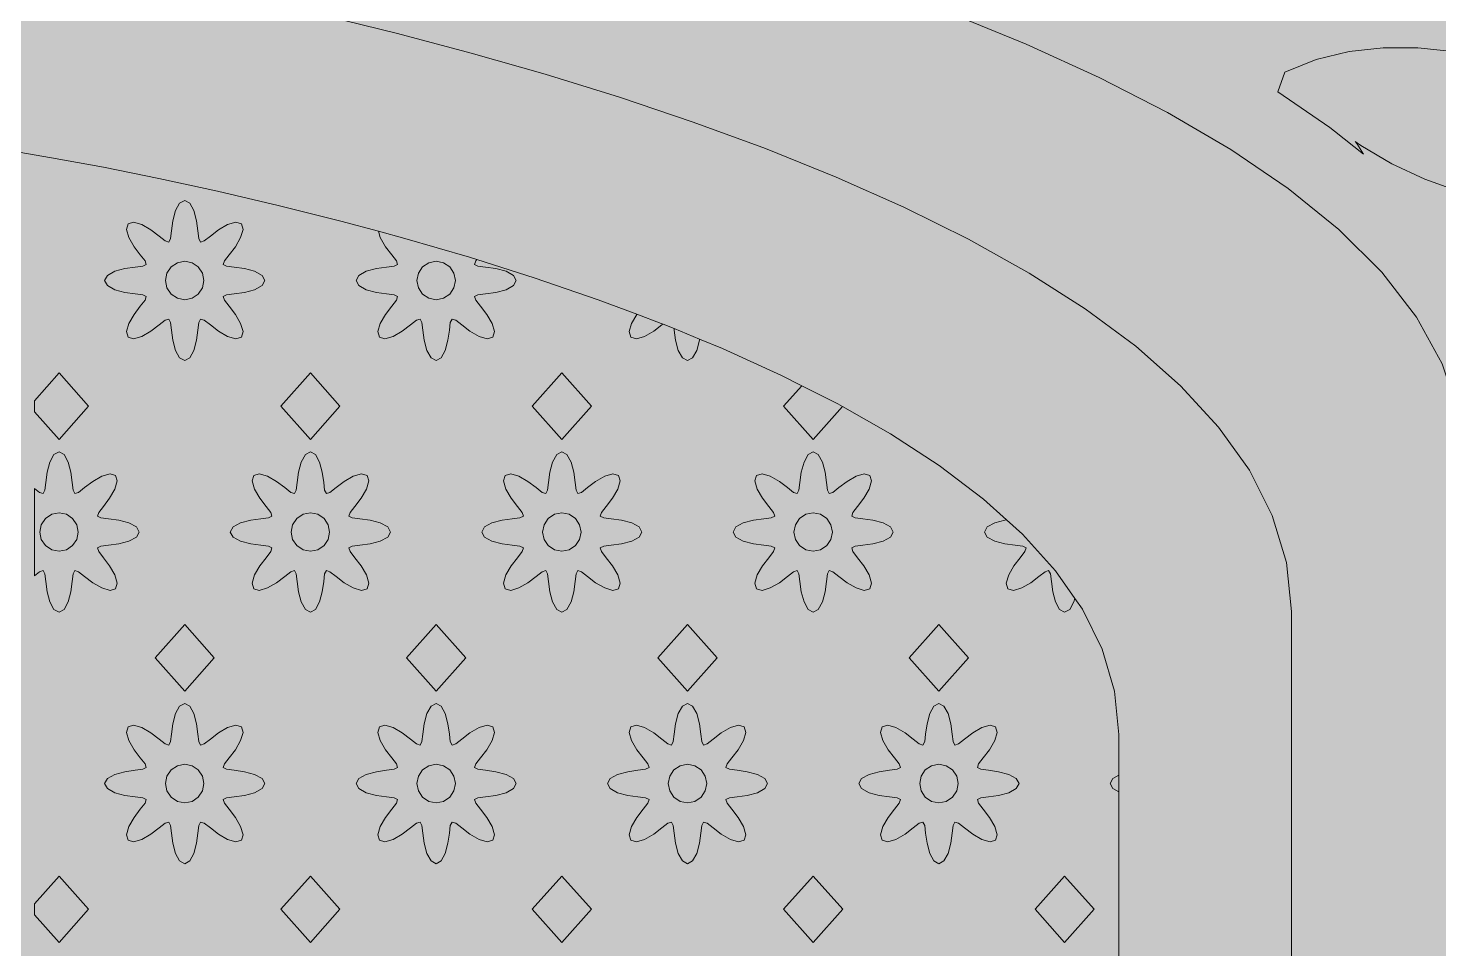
# Model space of a CAD drawing. Header units: millimetres. Extents: x -2000 to 16000, y -1200 to 12411.
# Drawn here: x 3019 to 3893, y 5074 to 5643 of the extents above; entities that cross this region are included whole.
import ezdxf

# ---------------------------------------------------------------- set-up
doc = ezdxf.new("R2010")
doc.units = ezdxf.units.MM
for name, color, linetype, lineweight, true_color in [('00_WHITE_BACKGROUND', 7, 'Continuous', 18, 0xffffff), ('03_FRAMES_DOORS', 7, 'Continuous', 18, 0x000000), ('06_ORNAMENT', 7, 'Continuous', 18, 0x000000)]:
    doc.layers.add(name, color=color, linetype=linetype, lineweight=lineweight, true_color=true_color)

msp = doc.modelspace()

# ---------------------------------------------------------------- linework, layer by layer
at = {"layer": '00_WHITE_BACKGROUND', "lineweight": 18, "true_color": 0xffffff}
msp.add_solid([(-2000, -1200), (16000, -1200), (-2000, 12410.687), (16000, 12410.687)], dxfattribs=at)
at = {"layer": '03_FRAMES_DOORS', "color": 7, "lineweight": 18, "true_color": 0x000000}
for points in [[(3801.5267, 4473.2824), (3908.3969, 4473.2824), (3908.3969, 5374.0458), (3904.9771, 5405.4809), (3895.0534, 5435.6794), (3879.0687, 5464.6565), (3857.5267, 5492.3969), (3830.855, 5518.916), (3799.5573, 5544.229), (3764.0763, 5568.3511), (3724.9008, 5591.2672), (3682.4885, 5613.0076), (3637.313, 5633.5573), (3589.8321, 5652.9313), (3540.5344, 5671.145), (3489.8779, 5688.1985), (3438.3359, 5704.1069), (3386.3664, 5718.8702), (3334.4427, 5732.5038), (3283.0382, 5744.9924), (3232.626, 5756.3664), (3183.6641, 5766.6412), (3136.626, 5775.8015), (3096.7481, 5782.9924)], [(3801.5267, 4473.2824), (3801.5267, 5282.4427), (3798.5038, 5312.7634), (3789.7099, 5341.8779), (3775.5725, 5369.8168), (3756.4885, 5396.5649), (3732.8855, 5422.1374), (3705.1756, 5446.5496), (3673.771, 5469.8015), (3639.084, 5491.9084), (3601.542, 5512.8702), (3561.542, 5532.687), (3519.5267, 5551.374), (3475.8779, 5568.9313), (3431.0382, 5585.374), (3385.4046, 5600.7176), (3339.3893, 5614.9466), (3293.4351, 5628.0916), (3247.9389, 5640.1374), (3203.2977, 5651.1145), (3159.9542, 5661.0076), (3118.3206, 5669.8473), (3078.7939, 5677.6183), (3069.0687, 5679.3893)], [(3235.9847, 5517.8015), (3212.8244, 5524.0611), (3173.9847, 5533.8168), (3136.2595, 5542.6107), (3100.0153, 5550.4733), (3065.6183, 5557.374), (3033.4198, 5563.3435), (3003.8015, 5568.3969), (2977.0992, 5572.5191), (2950.3969, 5568.3969), (2920.7786, 5563.3435), (2888.5802, 5557.374), (2854.1832, 5550.4733), (2817.9389, 5542.6107), (2780.2137, 5533.8168), (2741.374, 5524.0611), (2701.771, 5513.3435), (2679.0687, 5506.7176), (2661.771, 5501.6641)], [(3292.4275, 5501.6641), (3252.4275, 5513.3435)], [(3396.1832, 5466.3969), (3372.1832, 5475.3893), (3332.4733, 5489.0229), (3296.9771, 5500.229)], [(3498.3664, 5422.1679), (3485.7863, 5428.5344), (3449.2061, 5445.145), (3434.9313, 5451.0229), (3419.145, 5457.5115), (3412.3053, 5460.3206), (3411.2214, 5460.7634)], [(3694.6565, 5180.9924), (3694.6565, 5206.1069), (3692.0305, 5233.0534), (3684.3817, 5258.9466), (3672.0611, 5283.771), (3667.3588, 5290.5038), (3655.4504, 5307.542), (3634.916, 5330.2901), (3625.1603, 5339.0534), (3610.7939, 5351.9847), (3583.4656, 5372.6565), (3553.2672, 5392.3053), (3523.5267, 5409.2519)], [(3694.6565, 5055.6336), (3694.6565, 5170.6718)]]:
    msp.add_lwpolyline(points, dxfattribs=at)
at = {"layer": '06_ORNAMENT', "color": 7, "lineweight": 18, "true_color": 0x000000}
for points in [[(3901.6031, 5628.9924), (3879.8626, 5631.3282), (3858.3359, 5631.4046), (3837.2824, 5629.0534), (3816.9466, 5624.0458), (3797.5573, 5616.1985), (3793.084, 5604.0153), (3825.2977, 5582.1221), (3828.3511, 5579.8473), (3846.1527, 5565.4656), (3842.1069, 5572.1527), (3841.1603, 5573.3893), (3844.626, 5570.8092), (3863.8168, 5559.4962), (3884.2137, 5550.0153), (3905.4809, 5542.3359)], [(3252.4275, 5513.3435), (3235.9847, 5517.8015), (3237.1145, 5513.8626), (3240.3969, 5508.229), (3244.2595, 5503.1603), (3247.1908, 5499.4046), (3247.9237, 5497.1603), (3245.8168, 5496.0916), (3241.084, 5495.4962), (3234.7634, 5494.6412), (3228.458, 5492.9771), (3223.8321, 5490.4275), (3222.1374, 5487.2824), (3223.8321, 5484.1374), (3228.458, 5481.5878), (3234.7634, 5479.9237), (3241.084, 5479.0534), (3245.8168, 5478.4733), (3247.9237, 5477.4046), (3247.1908, 5475.1603), (3244.2595, 5471.4046), (3240.3969, 5466.3359), (3237.1145, 5460.7023), (3235.6489, 5455.6183), (3236.6718, 5452.1985), (3240.0916, 5451.1756), (3245.1756, 5452.6412), (3250.8092, 5455.9237), (3255.8779, 5459.771), (3259.6336, 5462.7023), (3261.8779, 5463.4351), (3262.9466, 5461.3435), (3263.542, 5456.6107), (3264.3969, 5450.2901), (3266.0611, 5443.9847), (3268.6107, 5439.3588), (3271.7557, 5437.6641), (3274.9008, 5439.3588), (3277.4504, 5443.9847), (3279.1145, 5450.2901), (3279.9695, 5456.6107), (3280.5649, 5461.3435), (3281.6336, 5463.4351), (3283.8779, 5462.7023), (3287.6336, 5459.771), (3292.7023, 5455.9237), (3298.3359, 5452.6412), (3303.4198, 5451.1756), (3306.8397, 5452.1985), (3307.8626, 5455.6183), (3306.3969, 5460.7023), (3303.1145, 5466.3359), (3299.2519, 5471.4046), (3296.3206, 5475.1603), (3295.5878, 5477.4046), (3297.6947, 5478.4733), (3302.4275, 5479.0534), (3308.7481, 5479.9237), (3315.0534, 5481.5878), (3319.6794, 5484.1374), (3321.374, 5487.2824), (3319.6794, 5490.4275), (3315.0534, 5492.9771), (3308.7481, 5494.6412), (3302.4275, 5495.4962), (3297.6947, 5496.0916), (3295.5878, 5497.1603), (3296.3206, 5499.4046), (3296.9771, 5500.229), (3292.4275, 5501.6641)], [(3411.2214, 5460.7634), (3396.1832, 5466.3969), (3396.1221, 5466.3359), (3392.8397, 5460.7023), (3391.374, 5455.6183), (3392.3969, 5452.1985), (3395.8168, 5451.1756), (3400.9008, 5452.6412), (3406.5344, 5455.9237), (3411.6031, 5459.771), (3412.3053, 5460.3206)], [(3419.145, 5457.5115), (3419.2672, 5456.6107), (3420.1221, 5450.2901), (3421.7863, 5443.9847), (3424.3359, 5439.3588), (3427.4809, 5437.6641), (3430.626, 5439.3588), (3433.1756, 5443.9847), (3434.8397, 5450.2901), (3434.9313, 5451.0229)], [(3625.1603, 5339.0534), (3624.0763, 5338.916), (3617.771, 5337.2519), (3613.145, 5334.7023), (3611.4504, 5331.5573), (3613.145, 5328.4122), (3617.771, 5325.8626), (3624.0763, 5324.1985), (3630.3969, 5323.3282), (3635.1298, 5322.7481), (3637.2366, 5321.6794), (3636.5038, 5319.4351), (3633.5725, 5315.6794), (3629.7099, 5310.6107), (3626.4275, 5304.9771), (3624.9618, 5299.8931), (3625.9847, 5296.4733), (3629.4046, 5295.4504), (3634.4885, 5296.916), (3640.1221, 5300.1985), (3645.1908, 5304.0458), (3648.9466, 5306.9771), (3651.1908, 5307.7099), (3652.2595, 5305.6183), (3652.855, 5300.8855), (3653.7099, 5294.5649), (3655.374, 5288.2595), (3657.9237, 5283.6336), (3661.0687, 5281.9389), (3664.2137, 5283.6336), (3666.7634, 5288.2595), (3667.3588, 5290.5038)]]:
    msp.add_lwpolyline(points, dxfattribs=at)
for points in [[(3066.4122, 5487.2824), (3068.1069, 5484.1374), (3072.7328, 5481.5878), (3079.0382, 5479.9237), (3085.3588, 5479.0534), (3090.0916, 5478.4733), (3092.1985, 5477.4046), (3091.4656, 5475.1603), (3088.5344, 5471.4046), (3084.6718, 5466.3359), (3081.3893, 5460.7023), (3079.9237, 5455.6183), (3080.9466, 5452.1985), (3084.3664, 5451.1756), (3089.4504, 5452.6412), (3095.084, 5455.9237), (3100.1527, 5459.771), (3103.9084, 5462.7023), (3106.1527, 5463.4351), (3107.2214, 5461.3435), (3107.8168, 5456.6107), (3108.6718, 5450.2901), (3110.3359, 5443.9847), (3112.8855, 5439.3588), (3116.0305, 5437.6641), (3119.1756, 5439.3588), (3121.7252, 5443.9847), (3123.3893, 5450.2901), (3124.2443, 5456.6107), (3124.8397, 5461.3435), (3125.9084, 5463.4351), (3128.1527, 5462.7023), (3131.9084, 5459.771), (3136.9771, 5455.9237), (3142.6107, 5452.6412), (3147.6947, 5451.1756), (3151.1145, 5452.1985), (3152.1374, 5455.6183), (3150.6718, 5460.7023), (3147.3893, 5466.3359), (3143.5267, 5471.4046), (3140.5954, 5475.1603), (3139.8626, 5477.4046), (3141.9695, 5478.4733), (3146.7023, 5479.0534), (3153.0229, 5479.9237), (3159.3282, 5481.5878), (3163.9542, 5484.1374), (3165.6489, 5487.2824), (3163.9542, 5490.4275), (3159.3282, 5492.9771), (3153.0229, 5494.6412), (3146.7023, 5495.4962), (3141.9695, 5496.0916), (3139.8626, 5497.1603), (3140.5954, 5499.4046), (3143.5267, 5503.1603), (3147.3893, 5508.229), (3150.6718, 5513.8626), (3152.1374, 5518.9466), (3151.1145, 5522.3664), (3147.6947, 5523.3893), (3142.6107, 5521.9237), (3136.9771, 5518.6412), (3131.9084, 5514.7786), (3128.1527, 5511.8473), (3125.9084, 5511.1145), (3124.8397, 5513.2214), (3124.2443, 5517.9542), (3123.3893, 5524.2595), (3121.7252, 5530.5649), (3119.1756, 5535.2061), (3116.0305, 5536.9008), (3112.8855, 5535.2061), (3110.3359, 5530.5649), (3108.6718, 5524.2595), (3107.8168, 5517.9542), (3107.2214, 5513.2214), (3106.1527, 5511.1145), (3103.9084, 5511.8473), (3100.1527, 5514.7786), (3095.084, 5518.6412), (3089.4504, 5521.9237), (3084.3664, 5523.3893), (3080.9466, 5522.3664), (3079.9237, 5518.9466), (3081.3893, 5513.8626), (3084.6718, 5508.229), (3088.5344, 5503.1603), (3091.4656, 5499.4046), (3092.1985, 5497.1603), (3090.0916, 5496.0916), (3085.3588, 5495.4962), (3079.0382, 5494.6412), (3072.7328, 5492.9771), (3068.1069, 5490.4275)], [(3104.1221, 5487.2824), (3105.0229, 5482.7176), (3107.6031, 5478.855), (3111.4809, 5476.2748), (3116.0305, 5475.374), (3120.5802, 5476.2748), (3124.458, 5478.855), (3127.0382, 5482.7176), (3127.9389, 5487.2824), (3127.0382, 5491.8321), (3124.458, 5495.6947), (3120.5802, 5498.2748), (3116.0305, 5499.1908), (3111.4809, 5498.2748), (3107.6031, 5495.6947), (3105.0229, 5491.8321)], [(3259.8473, 5487.2824), (3260.7481, 5482.7176), (3263.3282, 5478.855), (3267.2061, 5476.2748), (3271.7557, 5475.374), (3276.3053, 5476.2748), (3280.1832, 5478.855), (3282.7634, 5482.7176), (3283.6641, 5487.2824), (3282.7634, 5491.8321), (3280.1832, 5495.6947), (3276.3053, 5498.2748), (3271.7557, 5499.1908), (3267.2061, 5498.2748), (3263.3282, 5495.6947), (3260.7481, 5491.8321)], [(3022.9008, 5412.855), (3022.9008, 5405.9847), (3038.1679, 5388.8092), (3056.4885, 5409.4198), (3038.1679, 5430.0305)], [(3175.5725, 5409.4198), (3193.8931, 5388.8092), (3212.2137, 5409.4198), (3193.8931, 5430.0305)], [(3331.2977, 5409.4198), (3349.6183, 5388.8092), (3367.9389, 5409.4198), (3349.6183, 5430.0305)], [(3487.0229, 5409.4198), (3505.3435, 5388.8092), (3523.5267, 5409.2519), (3520.5954, 5410.9313), (3498.3664, 5422.1679)], [(3022.9008, 5358.5802), (3022.9008, 5304.5344), (3026.0458, 5306.9771), (3028.2901, 5307.7099), (3029.3588, 5305.6183), (3029.9542, 5300.8855), (3030.8092, 5294.5649), (3032.4733, 5288.2595), (3035.0229, 5283.6336), (3038.1679, 5281.9389), (3041.313, 5283.6336), (3043.8626, 5288.2595), (3045.5267, 5294.5649), (3046.3817, 5300.8855), (3046.9771, 5305.6183), (3048.0458, 5307.7099), (3050.2901, 5306.9771), (3054.0458, 5304.0458), (3059.1145, 5300.1985), (3064.7481, 5296.916), (3069.8321, 5295.4504), (3073.2519, 5296.4733), (3074.2748, 5299.8931), (3072.8092, 5304.9771), (3069.5267, 5310.6107), (3065.6641, 5315.6794), (3062.7328, 5319.4351), (3062, 5321.6794), (3064.1069, 5322.7481), (3068.8397, 5323.3282), (3075.1603, 5324.1985), (3081.4656, 5325.8626), (3086.0916, 5328.4122), (3087.7863, 5331.5573), (3086.0916, 5334.7023), (3081.4656, 5337.2519), (3075.1603, 5338.916), (3068.8397, 5339.771), (3064.1069, 5340.3664), (3062, 5341.4351), (3062.7328, 5343.6794), (3065.6641, 5347.4351), (3069.5267, 5352.5038), (3072.8092, 5358.1374), (3074.2748, 5363.2214), (3073.2519, 5366.6412), (3069.8321, 5367.6641), (3064.7481, 5366.1985), (3059.1145, 5362.916), (3054.0458, 5359.0534), (3050.2901, 5356.1221), (3048.0458, 5355.3893), (3046.9771, 5357.4962), (3046.3817, 5362.229), (3045.5267, 5368.5344), (3043.8626, 5374.8397), (3041.313, 5379.4809), (3038.1679, 5381.1756), (3035.0229, 5379.4809), (3032.4733, 5374.8397), (3030.8092, 5368.5344), (3029.9542, 5362.229), (3029.3588, 5357.4962), (3028.2901, 5355.3893), (3026.0458, 5356.1221)], [(3144.2748, 5331.5573), (3145.9695, 5328.4122), (3150.5954, 5325.8626), (3156.9008, 5324.1985), (3163.2214, 5323.3282), (3167.9542, 5322.7481), (3170.0611, 5321.6794), (3169.3282, 5319.4351), (3166.3969, 5315.6794), (3162.5344, 5310.6107), (3159.2519, 5304.9771), (3157.7863, 5299.8931), (3158.8092, 5296.4733), (3162.229, 5295.4504), (3167.313, 5296.916), (3172.9466, 5300.1985), (3178.0153, 5304.0458), (3181.771, 5306.9771), (3184.0153, 5307.7099), (3185.084, 5305.6183), (3185.6794, 5300.8855), (3186.5344, 5294.5649), (3188.1985, 5288.2595), (3190.7481, 5283.6336), (3193.8931, 5281.9389), (3197.0382, 5283.6336), (3199.5878, 5288.2595), (3201.2519, 5294.5649), (3202.1069, 5300.8855), (3202.7023, 5305.6183), (3203.771, 5307.7099), (3206.0153, 5306.9771), (3209.771, 5304.0458), (3214.8397, 5300.1985), (3220.4733, 5296.916), (3225.5573, 5295.4504), (3228.9771, 5296.4733), (3230, 5299.8931), (3228.5344, 5304.9771), (3225.2519, 5310.6107), (3221.3893, 5315.6794), (3218.458, 5319.4351), (3217.7252, 5321.6794), (3219.8321, 5322.7481), (3224.5649, 5323.3282), (3230.8855, 5324.1985), (3237.1908, 5325.8626), (3241.8168, 5328.4122), (3243.5115, 5331.5573), (3241.8168, 5334.7023), (3237.1908, 5337.2519), (3230.8855, 5338.916), (3224.5649, 5339.771), (3219.8321, 5340.3664), (3217.7252, 5341.4351), (3218.458, 5343.6794), (3221.3893, 5347.4351), (3225.2519, 5352.5038), (3228.5344, 5358.1374), (3230, 5363.2214), (3228.9771, 5366.6412), (3225.5573, 5367.6641), (3220.4733, 5366.1985), (3214.8397, 5362.916), (3209.771, 5359.0534), (3206.0153, 5356.1221), (3203.771, 5355.3893), (3202.7023, 5357.4962), (3202.1069, 5362.229), (3201.2519, 5368.5344), (3199.5878, 5374.8397), (3197.0382, 5379.4809), (3193.8931, 5381.1756), (3190.7481, 5379.4809), (3188.1985, 5374.8397), (3186.5344, 5368.5344), (3185.6794, 5362.229), (3185.084, 5357.4962), (3184.0153, 5355.3893), (3181.771, 5356.1221), (3178.0153, 5359.0534), (3172.9466, 5362.916), (3167.313, 5366.1985), (3162.229, 5367.6641), (3158.8092, 5366.6412), (3157.7863, 5363.2214), (3159.2519, 5358.1374), (3162.5344, 5352.5038), (3166.3969, 5347.4351), (3169.3282, 5343.6794), (3170.0611, 5341.4351), (3167.9542, 5340.3664), (3163.2214, 5339.771), (3156.9008, 5338.916), (3150.5954, 5337.2519), (3145.9695, 5334.7023)], [(3300, 5331.5573), (3301.6947, 5328.4122), (3306.3206, 5325.8626), (3312.626, 5324.1985), (3318.9466, 5323.3282), (3323.6794, 5322.7481), (3325.7863, 5321.6794), (3325.0534, 5319.4351), (3322.1221, 5315.6794), (3318.2595, 5310.6107), (3314.9771, 5304.9771), (3313.5115, 5299.8931), (3314.5344, 5296.4733), (3317.9542, 5295.4504), (3323.0382, 5296.916), (3328.6718, 5300.1985), (3333.7405, 5304.0458), (3337.4962, 5306.9771), (3339.7405, 5307.7099), (3340.8092, 5305.6183), (3341.4046, 5300.8855), (3342.2595, 5294.5649), (3343.9237, 5288.2595), (3346.4733, 5283.6336), (3349.6183, 5281.9389), (3352.7634, 5283.6336), (3355.313, 5288.2595), (3356.9771, 5294.5649), (3357.8321, 5300.8855), (3358.4275, 5305.6183), (3359.4962, 5307.7099), (3361.7405, 5306.9771), (3365.4962, 5304.0458), (3370.5649, 5300.1985), (3376.1985, 5296.916), (3381.2824, 5295.4504), (3384.7023, 5296.4733), (3385.7252, 5299.8931), (3384.2595, 5304.9771), (3380.9771, 5310.6107), (3377.1145, 5315.6794), (3374.1832, 5319.4351), (3373.4504, 5321.6794), (3375.5573, 5322.7481), (3380.2901, 5323.3282), (3386.6107, 5324.1985), (3392.916, 5325.8626), (3397.542, 5328.4122), (3399.2366, 5331.5573), (3397.542, 5334.7023), (3392.916, 5337.2519), (3386.6107, 5338.916), (3380.2901, 5339.771), (3375.5573, 5340.3664), (3373.4504, 5341.4351), (3374.1832, 5343.6794), (3377.1145, 5347.4351), (3380.9771, 5352.5038), (3384.2595, 5358.1374), (3385.7252, 5363.2214), (3384.7023, 5366.6412), (3381.2824, 5367.6641), (3376.1985, 5366.1985), (3370.5649, 5362.916), (3365.4962, 5359.0534), (3361.7405, 5356.1221), (3359.4962, 5355.3893), (3358.4275, 5357.4962), (3357.8321, 5362.229), (3356.9771, 5368.5344), (3355.313, 5374.8397), (3352.7634, 5379.4809), (3349.6183, 5381.1756), (3346.4733, 5379.4809), (3343.9237, 5374.8397), (3342.2595, 5368.5344), (3341.4046, 5362.229), (3340.8092, 5357.4962), (3339.7405, 5355.3893), (3337.4962, 5356.1221), (3333.7405, 5359.0534), (3328.6718, 5362.916), (3323.0382, 5366.1985), (3317.9542, 5367.6641), (3314.5344, 5366.6412), (3313.5115, 5363.2214), (3314.9771, 5358.1374), (3318.2595, 5352.5038), (3322.1221, 5347.4351), (3325.0534, 5343.6794), (3325.7863, 5341.4351), (3323.6794, 5340.3664), (3318.9466, 5339.771), (3312.626, 5338.916), (3306.3206, 5337.2519), (3301.6947, 5334.7023)], [(3455.7252, 5331.5573), (3457.4198, 5328.4122), (3462.0458, 5325.8626), (3468.3511, 5324.1985), (3474.6718, 5323.3282), (3479.4046, 5322.7481), (3481.5115, 5321.6794), (3480.7786, 5319.4351), (3477.8473, 5315.6794), (3473.9847, 5310.6107), (3470.7023, 5304.9771), (3469.2366, 5299.8931), (3470.2595, 5296.4733), (3473.6794, 5295.4504), (3478.7634, 5296.916), (3484.3969, 5300.1985), (3489.4656, 5304.0458), (3493.2214, 5306.9771), (3495.4656, 5307.7099), (3496.5344, 5305.6183), (3497.1298, 5300.8855), (3497.9847, 5294.5649), (3499.6489, 5288.2595), (3502.1985, 5283.6336), (3505.3435, 5281.9389), (3508.4885, 5283.6336), (3511.0382, 5288.2595), (3512.7023, 5294.5649), (3513.5573, 5300.8855), (3514.1527, 5305.6183), (3515.2214, 5307.7099), (3517.4656, 5306.9771), (3521.2214, 5304.0458), (3526.2901, 5300.1985), (3531.9237, 5296.916), (3537.0076, 5295.4504), (3540.4275, 5296.4733), (3541.4504, 5299.8931), (3539.9847, 5304.9771), (3536.7023, 5310.6107), (3532.8397, 5315.6794), (3529.9084, 5319.4351), (3529.1756, 5321.6794), (3531.2824, 5322.7481), (3536.0153, 5323.3282), (3542.3359, 5324.1985), (3548.6412, 5325.8626), (3553.2672, 5328.4122), (3554.9618, 5331.5573), (3553.2672, 5334.7023), (3548.6412, 5337.2519), (3542.3359, 5338.916), (3536.0153, 5339.771), (3531.2824, 5340.3664), (3529.1756, 5341.4351), (3529.9084, 5343.6794), (3532.8397, 5347.4351), (3536.7023, 5352.5038), (3539.9847, 5358.1374), (3541.4504, 5363.2214), (3540.4275, 5366.6412), (3537.0076, 5367.6641), (3531.9237, 5366.1985), (3526.2901, 5362.916), (3521.2214, 5359.0534), (3517.4656, 5356.1221), (3515.2214, 5355.3893), (3514.1527, 5357.4962), (3513.5573, 5362.229), (3512.7023, 5368.5344), (3511.0382, 5374.8397), (3508.4885, 5379.4809), (3505.3435, 5381.1756), (3502.1985, 5379.4809), (3499.6489, 5374.8397), (3497.9847, 5368.5344), (3497.1298, 5362.229), (3496.5344, 5357.4962), (3495.4656, 5355.3893), (3493.2214, 5356.1221), (3489.4656, 5359.0534), (3484.3969, 5362.916), (3478.7634, 5366.1985), (3473.6794, 5367.6641), (3470.2595, 5366.6412), (3469.2366, 5363.2214), (3470.7023, 5358.1374), (3473.9847, 5352.5038), (3477.8473, 5347.4351), (3480.7786, 5343.6794), (3481.5115, 5341.4351), (3479.4046, 5340.3664), (3474.6718, 5339.771), (3468.3511, 5338.916), (3462.0458, 5337.2519), (3457.4198, 5334.7023)], [(3026.2595, 5331.5573), (3027.1603, 5326.9924), (3029.7405, 5323.1298), (3033.6183, 5320.5496), (3038.1679, 5319.6489), (3042.7176, 5320.5496), (3046.5954, 5323.1298), (3049.1756, 5326.9924), (3050.0763, 5331.5573), (3049.1756, 5336.1069), (3046.5954, 5339.9695), (3042.7176, 5342.5496), (3038.1679, 5343.4656), (3033.6183, 5342.5496), (3029.7405, 5339.9695), (3027.1603, 5336.1069)], [(3181.9847, 5331.5573), (3182.8855, 5326.9924), (3185.4656, 5323.1298), (3189.3435, 5320.5496), (3193.8931, 5319.6489), (3198.4427, 5320.5496), (3202.3206, 5323.1298), (3204.9008, 5326.9924), (3205.8015, 5331.5573), (3204.9008, 5336.1069), (3202.3206, 5339.9695), (3198.4427, 5342.5496), (3193.8931, 5343.4656), (3189.3435, 5342.5496), (3185.4656, 5339.9695), (3182.8855, 5336.1069)], [(3337.7099, 5331.5573), (3338.6107, 5326.9924), (3341.1908, 5323.1298), (3345.0687, 5320.5496), (3349.6183, 5319.6489), (3354.1679, 5320.5496), (3358.0458, 5323.1298), (3360.626, 5326.9924), (3361.5267, 5331.5573), (3360.626, 5336.1069), (3358.0458, 5339.9695), (3354.1679, 5342.5496), (3349.6183, 5343.4656), (3345.0687, 5342.5496), (3341.1908, 5339.9695), (3338.6107, 5336.1069)], [(3493.4351, 5331.5573), (3494.3359, 5326.9924), (3496.916, 5323.1298), (3500.7939, 5320.5496), (3505.3435, 5319.6489), (3509.8931, 5320.5496), (3513.771, 5323.1298), (3516.3511, 5326.9924), (3517.2519, 5331.5573), (3516.3511, 5336.1069), (3513.771, 5339.9695), (3509.8931, 5342.5496), (3505.3435, 5343.4656), (3500.7939, 5342.5496), (3496.916, 5339.9695), (3494.3359, 5336.1069)], [(3097.7099, 5253.6947), (3116.0305, 5233.084), (3134.3511, 5253.6947), (3116.0305, 5274.3053)], [(3253.4351, 5253.6947), (3271.7557, 5233.084), (3290.0763, 5253.6947), (3271.7557, 5274.3053)], [(3409.1603, 5253.6947), (3427.4809, 5233.084), (3445.8015, 5253.6947), (3427.4809, 5274.3053)], [(3564.8855, 5253.6947), (3583.2061, 5233.084), (3601.5267, 5253.6947), (3583.2061, 5274.3053)], [(3066.4122, 5175.8321), (3068.1069, 5172.687), (3072.7328, 5170.1374), (3079.0382, 5168.4733), (3085.3588, 5167.6031), (3090.0916, 5167.0229), (3092.1985, 5165.9542), (3091.4656, 5163.7099), (3088.5344, 5159.9542), (3084.6718, 5154.8855), (3081.3893, 5149.2519), (3079.9237, 5144.1679), (3080.9466, 5140.7481), (3084.3664, 5139.7252), (3089.4504, 5141.1908), (3095.084, 5144.4733), (3100.1527, 5148.3206), (3103.9084, 5151.2519), (3106.1527, 5151.9847), (3107.2214, 5149.8931), (3107.8168, 5145.1603), (3108.6718, 5138.8397), (3110.3359, 5132.5344), (3112.8855, 5127.9084), (3116.0305, 5126.2137), (3119.1756, 5127.9084), (3121.7252, 5132.5344), (3123.3893, 5138.8397), (3124.2443, 5145.1603), (3124.8397, 5149.8931), (3125.9084, 5151.9847), (3128.1527, 5151.2519), (3131.9084, 5148.3206), (3136.9771, 5144.4733), (3142.6107, 5141.1908), (3147.6947, 5139.7252), (3151.1145, 5140.7481), (3152.1374, 5144.1679), (3150.6718, 5149.2519), (3147.3893, 5154.8855), (3143.5267, 5159.9542), (3140.5954, 5163.7099), (3139.8626, 5165.9542), (3141.9695, 5167.0229), (3146.7023, 5167.6031), (3153.0229, 5168.4733), (3159.3282, 5170.1374), (3163.9542, 5172.687), (3165.6489, 5175.8321), (3163.9542, 5178.9771), (3159.3282, 5181.5267), (3153.0229, 5183.1908), (3146.7023, 5184.0458), (3141.9695, 5184.6412), (3139.8626, 5185.7099), (3140.5954, 5187.9542), (3143.5267, 5191.7099), (3147.3893, 5196.7786), (3150.6718, 5202.4122), (3152.1374, 5207.4962), (3151.1145, 5210.916), (3147.6947, 5211.9389), (3142.6107, 5210.4733), (3136.9771, 5207.1908), (3131.9084, 5203.3282), (3128.1527, 5200.3969), (3125.9084, 5199.6641), (3124.8397, 5201.771), (3124.2443, 5206.5038), (3123.3893, 5212.8092), (3121.7252, 5219.1145), (3119.1756, 5223.7557), (3116.0305, 5225.4504), (3112.8855, 5223.7557), (3110.3359, 5219.1145), (3108.6718, 5212.8092), (3107.8168, 5206.5038), (3107.2214, 5201.771), (3106.1527, 5199.6641), (3103.9084, 5200.3969), (3100.1527, 5203.3282), (3095.084, 5207.1908), (3089.4504, 5210.4733), (3084.3664, 5211.9389), (3080.9466, 5210.916), (3079.9237, 5207.4962), (3081.3893, 5202.4122), (3084.6718, 5196.7786), (3088.5344, 5191.7099), (3091.4656, 5187.9542), (3092.1985, 5185.7099), (3090.0916, 5184.6412), (3085.3588, 5184.0458), (3079.0382, 5183.1908), (3072.7328, 5181.5267), (3068.1069, 5178.9771)], [(3222.1374, 5175.8321), (3223.8321, 5172.687), (3228.458, 5170.1374), (3234.7634, 5168.4733), (3241.084, 5167.6031), (3245.8168, 5167.0229), (3247.9237, 5165.9542), (3247.1908, 5163.7099), (3244.2595, 5159.9542), (3240.3969, 5154.8855), (3237.1145, 5149.2519), (3235.6489, 5144.1679), (3236.6718, 5140.7481), (3240.0916, 5139.7252), (3245.1756, 5141.1908), (3250.8092, 5144.4733), (3255.8779, 5148.3206), (3259.6336, 5151.2519), (3261.8779, 5151.9847), (3262.9466, 5149.8931), (3263.542, 5145.1603), (3264.3969, 5138.8397), (3266.0611, 5132.5344), (3268.6107, 5127.9084), (3271.7557, 5126.2137), (3274.9008, 5127.9084), (3277.4504, 5132.5344), (3279.1145, 5138.8397), (3279.9695, 5145.1603), (3280.5649, 5149.8931), (3281.6336, 5151.9847), (3283.8779, 5151.2519), (3287.6336, 5148.3206), (3292.7023, 5144.4733), (3298.3359, 5141.1908), (3303.4198, 5139.7252), (3306.8397, 5140.7481), (3307.8626, 5144.1679), (3306.3969, 5149.2519), (3303.1145, 5154.8855), (3299.2519, 5159.9542), (3296.3206, 5163.7099), (3295.5878, 5165.9542), (3297.6947, 5167.0229), (3302.4275, 5167.6031), (3308.7481, 5168.4733), (3315.0534, 5170.1374), (3319.6794, 5172.687), (3321.374, 5175.8321), (3319.6794, 5178.9771), (3315.0534, 5181.5267), (3308.7481, 5183.1908), (3302.4275, 5184.0458), (3297.6947, 5184.6412), (3295.5878, 5185.7099), (3296.3206, 5187.9542), (3299.2519, 5191.7099), (3303.1145, 5196.7786), (3306.3969, 5202.4122), (3307.8626, 5207.4962), (3306.8397, 5210.916), (3303.4198, 5211.9389), (3298.3359, 5210.4733), (3292.7023, 5207.1908), (3287.6336, 5203.3282), (3283.8779, 5200.3969), (3281.6336, 5199.6641), (3280.5649, 5201.771), (3279.9695, 5206.5038), (3279.1145, 5212.8092), (3277.4504, 5219.1145), (3274.9008, 5223.7557), (3271.7557, 5225.4504), (3268.6107, 5223.7557), (3266.0611, 5219.1145), (3264.3969, 5212.8092), (3263.542, 5206.5038), (3262.9466, 5201.771), (3261.8779, 5199.6641), (3259.6336, 5200.3969), (3255.8779, 5203.3282), (3250.8092, 5207.1908), (3245.1756, 5210.4733), (3240.0916, 5211.9389), (3236.6718, 5210.916), (3235.6489, 5207.4962), (3237.1145, 5202.4122), (3240.3969, 5196.7786), (3244.2595, 5191.7099), (3247.1908, 5187.9542), (3247.9237, 5185.7099), (3245.8168, 5184.6412), (3241.084, 5184.0458), (3234.7634, 5183.1908), (3228.458, 5181.5267), (3223.8321, 5178.9771)], [(3377.8626, 5175.8321), (3379.5573, 5172.687), (3384.1832, 5170.1374), (3390.4885, 5168.4733), (3396.8092, 5167.6031), (3401.542, 5167.0229), (3403.6489, 5165.9542), (3402.916, 5163.7099), (3399.9847, 5159.9542), (3396.1221, 5154.8855), (3392.8397, 5149.2519), (3391.374, 5144.1679), (3392.3969, 5140.7481), (3395.8168, 5139.7252), (3400.9008, 5141.1908), (3406.5344, 5144.4733), (3411.6031, 5148.3206), (3415.3588, 5151.2519), (3417.6031, 5151.9847), (3418.6718, 5149.8931), (3419.2672, 5145.1603), (3420.1221, 5138.8397), (3421.7863, 5132.5344), (3424.3359, 5127.9084), (3427.4809, 5126.2137), (3430.626, 5127.9084), (3433.1756, 5132.5344), (3434.8397, 5138.8397), (3435.6947, 5145.1603), (3436.2901, 5149.8931), (3437.3588, 5151.9847), (3439.6031, 5151.2519), (3443.3588, 5148.3206), (3448.4275, 5144.4733), (3454.0611, 5141.1908), (3459.145, 5139.7252), (3462.5649, 5140.7481), (3463.5878, 5144.1679), (3462.1221, 5149.2519), (3458.8397, 5154.8855), (3454.9771, 5159.9542), (3452.0458, 5163.7099), (3451.313, 5165.9542), (3453.4198, 5167.0229), (3458.1527, 5167.6031), (3464.4733, 5168.4733), (3470.7786, 5170.1374), (3475.4046, 5172.687), (3477.0992, 5175.8321), (3475.4046, 5178.9771), (3470.7786, 5181.5267), (3464.4733, 5183.1908), (3458.1527, 5184.0458), (3453.4198, 5184.6412), (3451.313, 5185.7099), (3452.0458, 5187.9542), (3454.9771, 5191.7099), (3458.8397, 5196.7786), (3462.1221, 5202.4122), (3463.5878, 5207.4962), (3462.5649, 5210.916), (3459.145, 5211.9389), (3454.0611, 5210.4733), (3448.4275, 5207.1908), (3443.3588, 5203.3282), (3439.6031, 5200.3969), (3437.3588, 5199.6641), (3436.2901, 5201.771), (3435.6947, 5206.5038), (3434.8397, 5212.8092), (3433.1756, 5219.1145), (3430.626, 5223.7557), (3427.4809, 5225.4504), (3424.3359, 5223.7557), (3421.7863, 5219.1145), (3420.1221, 5212.8092), (3419.2672, 5206.5038), (3418.6718, 5201.771), (3417.6031, 5199.6641), (3415.3588, 5200.3969), (3411.6031, 5203.3282), (3406.5344, 5207.1908), (3400.9008, 5210.4733), (3395.8168, 5211.9389), (3392.3969, 5210.916), (3391.374, 5207.4962), (3392.8397, 5202.4122), (3396.1221, 5196.7786), (3399.9847, 5191.7099), (3402.916, 5187.9542), (3403.6489, 5185.7099), (3401.542, 5184.6412), (3396.8092, 5184.0458), (3390.4885, 5183.1908), (3384.1832, 5181.5267), (3379.5573, 5178.9771)], [(3533.5878, 5175.8321), (3535.2824, 5172.687), (3539.9084, 5170.1374), (3546.2137, 5168.4733), (3552.5344, 5167.6031), (3557.2672, 5167.0229), (3559.374, 5165.9542), (3558.6412, 5163.7099), (3555.7099, 5159.9542), (3551.8473, 5154.8855), (3548.5649, 5149.2519), (3547.0992, 5144.1679), (3548.1221, 5140.7481), (3551.542, 5139.7252), (3556.626, 5141.1908), (3562.2595, 5144.4733), (3567.3282, 5148.3206), (3571.084, 5151.2519), (3573.3282, 5151.9847), (3574.3969, 5149.8931), (3574.9924, 5145.1603), (3575.8473, 5138.8397), (3577.5115, 5132.5344), (3580.0611, 5127.9084), (3583.2061, 5126.2137), (3586.3511, 5127.9084), (3588.9008, 5132.5344), (3590.5649, 5138.8397), (3591.4198, 5145.1603), (3592.0153, 5149.8931), (3593.084, 5151.9847), (3595.3282, 5151.2519), (3599.084, 5148.3206), (3604.1527, 5144.4733), (3609.7863, 5141.1908), (3614.8702, 5139.7252), (3618.2901, 5140.7481), (3619.313, 5144.1679), (3617.8473, 5149.2519), (3614.5649, 5154.8855), (3610.7023, 5159.9542), (3607.771, 5163.7099), (3607.0382, 5165.9542), (3609.145, 5167.0229), (3613.8779, 5167.6031), (3620.1985, 5168.4733), (3626.5038, 5170.1374), (3631.1298, 5172.687), (3632.8244, 5175.8321), (3631.1298, 5178.9771), (3626.5038, 5181.5267), (3620.1985, 5183.1908), (3613.8779, 5184.0458), (3609.145, 5184.6412), (3607.0382, 5185.7099), (3607.771, 5187.9542), (3610.7023, 5191.7099), (3614.5649, 5196.7786), (3617.8473, 5202.4122), (3619.313, 5207.4962), (3618.2901, 5210.916), (3614.8702, 5211.9389), (3609.7863, 5210.4733), (3604.1527, 5207.1908), (3599.084, 5203.3282), (3595.3282, 5200.3969), (3593.084, 5199.6641), (3592.0153, 5201.771), (3591.4198, 5206.5038), (3590.5649, 5212.8092), (3588.9008, 5219.1145), (3586.3511, 5223.7557), (3583.2061, 5225.4504), (3580.0611, 5223.7557), (3577.5115, 5219.1145), (3575.8473, 5212.8092), (3574.9924, 5206.5038), (3574.3969, 5201.771), (3573.3282, 5199.6641), (3571.084, 5200.3969), (3567.3282, 5203.3282), (3562.2595, 5207.1908), (3556.626, 5210.4733), (3551.542, 5211.9389), (3548.1221, 5210.916), (3547.0992, 5207.4962), (3548.5649, 5202.4122), (3551.8473, 5196.7786), (3555.7099, 5191.7099), (3558.6412, 5187.9542), (3559.374, 5185.7099), (3557.2672, 5184.6412), (3552.5344, 5184.0458), (3546.2137, 5183.1908), (3539.9084, 5181.5267), (3535.2824, 5178.9771)], [(3104.1221, 5175.8321), (3105.0229, 5171.2672), (3107.6031, 5167.4046), (3111.4809, 5164.8244), (3116.0305, 5163.9237), (3120.5802, 5164.8244), (3124.458, 5167.4046), (3127.0382, 5171.2672), (3127.9389, 5175.8321), (3127.0382, 5180.3817), (3124.458, 5184.2443), (3120.5802, 5186.8244), (3116.0305, 5187.7405), (3111.4809, 5186.8244), (3107.6031, 5184.2443), (3105.0229, 5180.3817)], [(3259.8473, 5175.8321), (3260.7481, 5171.2672), (3263.3282, 5167.4046), (3267.2061, 5164.8244), (3271.7557, 5163.9237), (3276.3053, 5164.8244), (3280.1832, 5167.4046), (3282.7634, 5171.2672), (3283.6641, 5175.8321), (3282.7634, 5180.3817), (3280.1832, 5184.2443), (3276.3053, 5186.8244), (3271.7557, 5187.7405), (3267.2061, 5186.8244), (3263.3282, 5184.2443), (3260.7481, 5180.3817)], [(3415.5725, 5175.8321), (3416.4733, 5171.2672), (3419.0534, 5167.4046), (3422.9313, 5164.8244), (3427.4809, 5163.9237), (3432.0305, 5164.8244), (3435.9084, 5167.4046), (3438.4885, 5171.2672), (3439.3893, 5175.8321), (3438.4885, 5180.3817), (3435.9084, 5184.2443), (3432.0305, 5186.8244), (3427.4809, 5187.7405), (3422.9313, 5186.8244), (3419.0534, 5184.2443), (3416.4733, 5180.3817)], [(3571.2977, 5175.8321), (3572.1985, 5171.2672), (3574.7786, 5167.4046), (3578.6565, 5164.8244), (3583.2061, 5163.9237), (3587.7557, 5164.8244), (3591.6336, 5167.4046), (3594.2137, 5171.2672), (3595.1145, 5175.8321), (3594.2137, 5180.3817), (3591.6336, 5184.2443), (3587.7557, 5186.8244), (3583.2061, 5187.7405), (3578.6565, 5186.8244), (3574.7786, 5184.2443), (3572.1985, 5180.3817)], [(3689.313, 5175.8321), (3691.0076, 5172.687), (3694.6565, 5170.6718), (3694.6565, 5180.9924), (3691.0076, 5178.9771)], [(3022.9008, 5101.4046), (3022.9008, 5094.5344), (3038.1679, 5077.3588), (3056.4885, 5097.9695), (3038.1679, 5118.5802)], [(3175.5725, 5097.9695), (3193.8931, 5077.3588), (3212.2137, 5097.9695), (3193.8931, 5118.5802)], [(3331.2977, 5097.9695), (3349.6183, 5077.3588), (3367.9389, 5097.9695), (3349.6183, 5118.5802)], [(3487.0229, 5097.9695), (3505.3435, 5077.3588), (3523.6641, 5097.9695), (3505.3435, 5118.5802)], [(3642.7481, 5097.9695), (3661.0687, 5077.3588), (3679.3893, 5097.9695), (3661.0687, 5118.5802)]]:
    msp.add_lwpolyline(points, close=True, dxfattribs=at)

doc.saveas('drawing.dxf')
